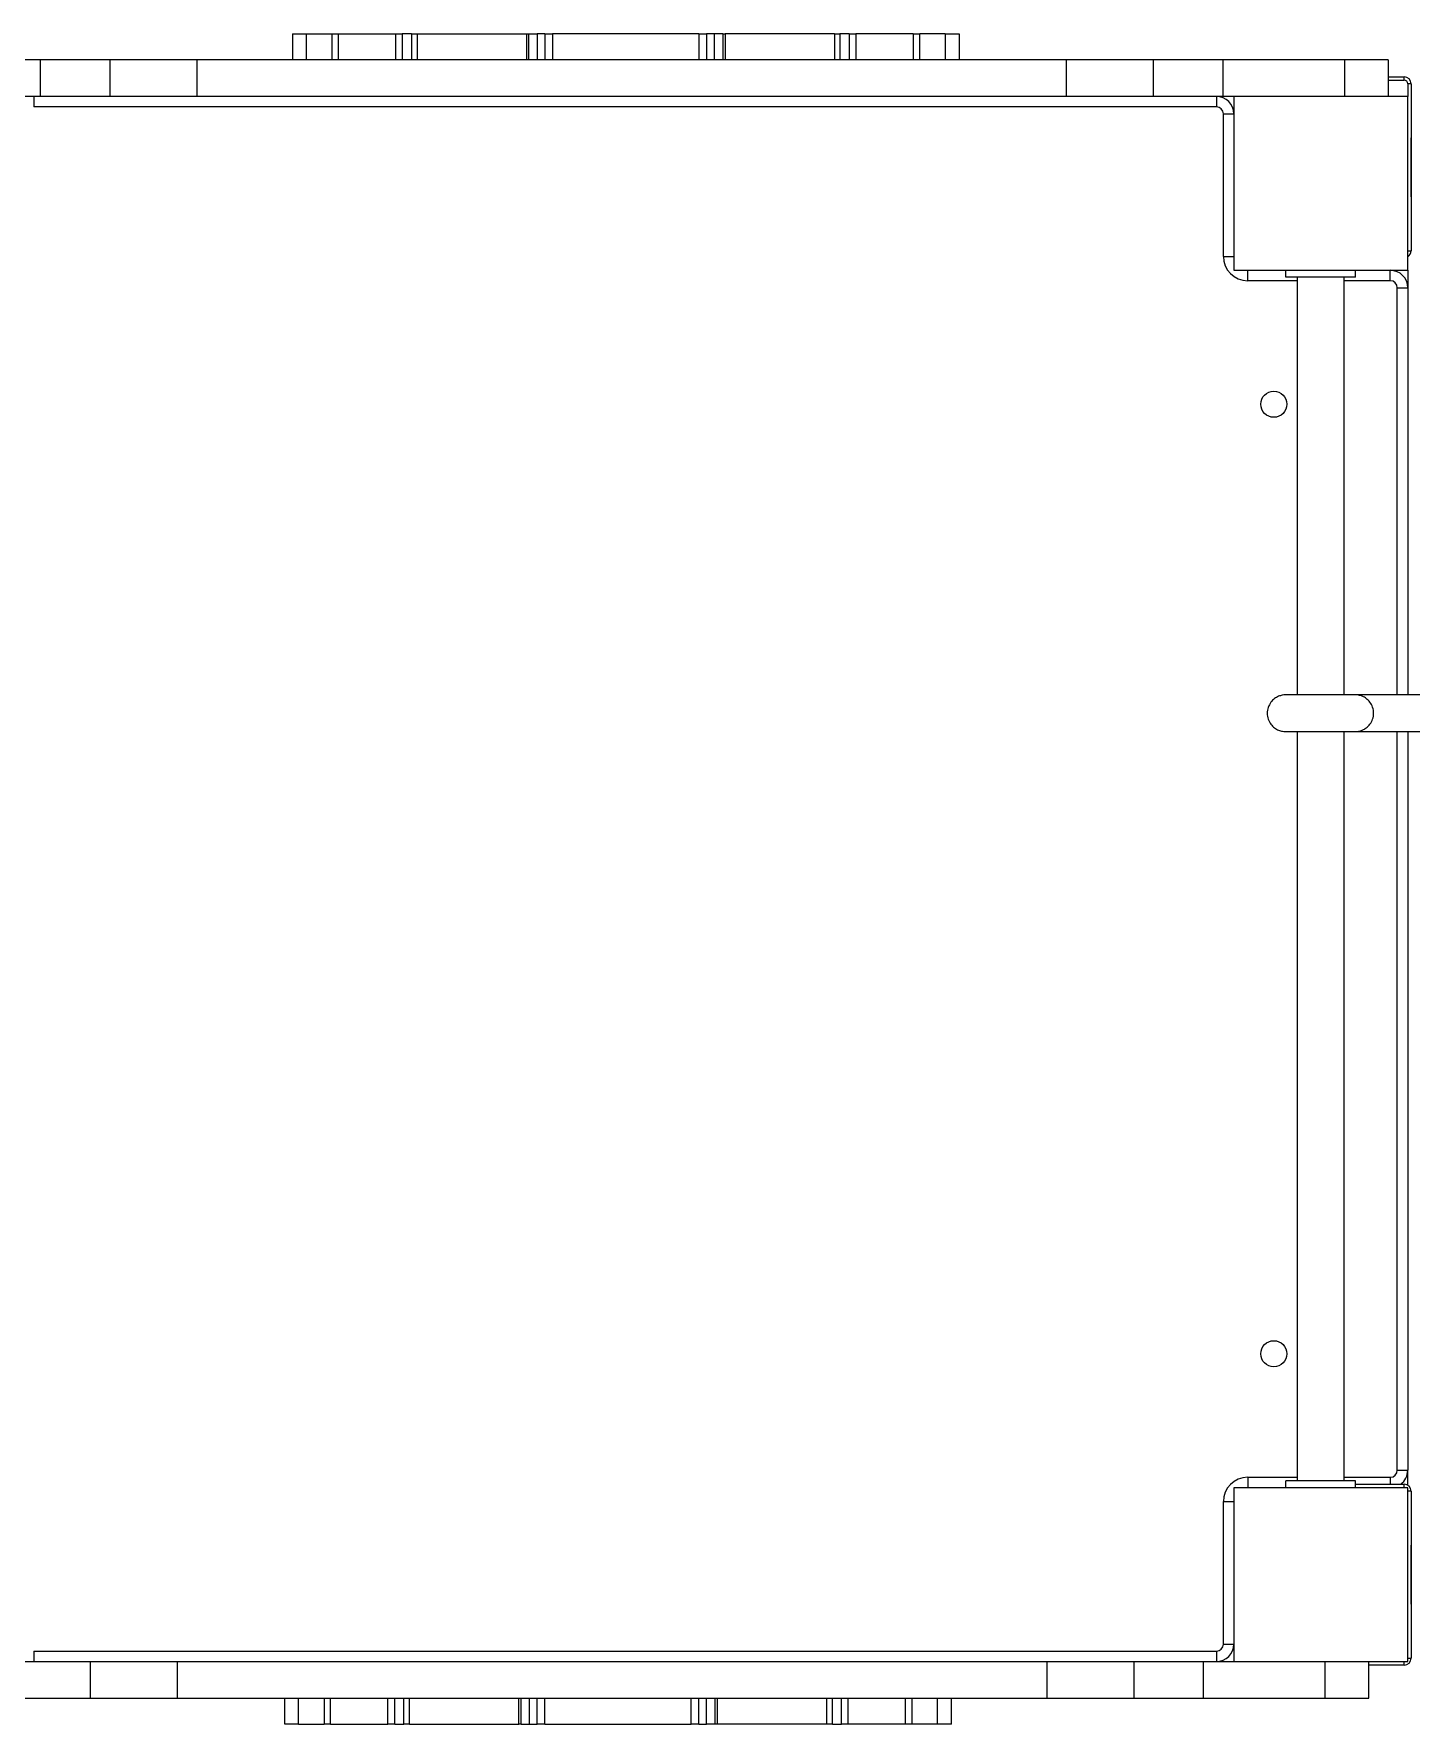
# Model space of a CAD drawing. Header units: millimetres. Extents: x -6276 to 7092, y -6092 to 4840.
# Drawn here: x 190 to 982, y -1555 to -583 of the extents above; entities that cross this region are included whole.
import ezdxf

# ---------------------------------------------------------------- set-up
doc = ezdxf.new("R2010")
doc.units = ezdxf.units.MM
doc.layers.add('DIKOM_ОБЪЕКТ', color=7, linetype='Continuous')

msp = doc.modelspace()

# ---------------------------------------------------------------- linework, layer by layer
at = {"layer": 'DIKOM_ОБЪЕКТ', "color": 7, "linetype": 'Continuous', "lineweight": 15}
for p, q in [((338.244, -583.204), (338.244, -598.204)), ((338.244, -583.204), (346.244, -583.204)), ((346.244, -583.204), (346.244, -598.204)), ((346.244, -583.204), (360.883, -583.204)), ((360.883, -583.204), (360.883, -598.204)), ((360.883, -583.204), (364.624, -583.204)), ((364.624, -583.204), (364.624, -598.204)), ((364.624, -583.204), (397.569, -583.204)), ((397.569, -583.204), (397.569, -598.204)), ((397.569, -583.204), (401.46, -583.204)), ((401.46, -583.204), (401.46, -598.204)), ((406.722, -583.204), (401.46, -583.204)), ((406.722, -583.204), (406.722, -598.204)), ((406.722, -583.204), (409.925, -583.204)), ((409.925, -583.204), (409.925, -598.204)), ((409.925, -583.204), (472.819, -583.204)), ((472.819, -583.204), (472.819, -598.204)), ((472.819, -583.204), (474.117, -583.204)), ((474.117, -583.204), (474.117, -598.204)), ((474.117, -583.204), (479.02, -583.204)), ((479.02, -583.204), (479.02, -598.204)), ((483.449, -583.204), (479.02, -583.204)), ((483.449, -583.204), (483.449, -598.204)), ((483.449, -583.204), (487.878, -583.204)), ((487.878, -583.204), (487.878, -598.204)), ((571.986, -583.204), (487.878, -583.204)), ((571.986, -583.204), (571.986, -598.204)), ((571.986, -583.204), (576.415, -583.204)), ((576.415, -583.204), (576.415, -598.204)), ((580.844, -583.204), (576.415, -583.204)), ((580.844, -583.204), (580.844, -598.204)), ((585.747, -583.204), (580.844, -583.204)), ((585.747, -583.204), (585.747, -598.204)), ((585.747, -583.204), (587.045, -583.204)), ((587.045, -583.204), (587.045, -598.204)), ((649.939, -583.204), (587.045, -583.204)), ((649.939, -583.204), (649.939, -598.204)), ((649.939, -583.204), (653.142, -583.204)), ((653.142, -583.204), (653.142, -598.204)), ((658.404, -583.204), (653.142, -583.204)), ((658.404, -583.204), (658.404, -598.204)), ((658.404, -583.204), (662.295, -583.204)), ((662.295, -583.204), (662.295, -598.204)), ((695.24, -583.204), (662.295, -583.204)), ((695.24, -583.204), (695.24, -598.204)), ((695.24, -583.204), (698.981, -583.204)), ((698.981, -598.204), (698.981, -583.204)), ((713.62, -583.204), (698.981, -583.204)), ((713.62, -583.204), (713.62, -598.204)), ((713.62, -583.204), (721.62, -583.204)), ((721.62, -583.204), (721.62, -598.204)), ((193.285, -598.204), (123.285, -598.204)), ((193.285, -598.204), (193.285, -619.204)), ((233.285, -598.204), (193.285, -598.204)), ((233.285, -598.204), (233.285, -619.204)), ((283.285, -598.204), (233.285, -598.204)), ((283.285, -598.204), (283.285, -619.204)), ((783.285, -598.204), (283.285, -598.204)), ((783.285, -598.204), (783.285, -619.204)), ((833.285, -598.204), (783.285, -598.204)), ((833.285, -598.204), (833.285, -619.204)), ((873.286, -598.204), (833.285, -598.204)), ((873.286, -598.204), (873.286, -619.204)), ((943.285, -598.204), (873.286, -598.204)), ((943.285, -598.204), (943.285, -619.204)), ((968.286, -598.204), (943.285, -598.204)), ((968.286, -598.204), (968.286, -619.204)), ((968.286, -607.929), (977.587, -607.929)), ((968.286, -609.929), (977.587, -609.929)), ((977.587, -609.929), (977.587, -607.929)), ((981.587, -611.929), (979.587, -611.929)), ((979.587, -611.929), (979.587, -619.204)), ((981.587, -611.929), (981.587, -707.929)), ((193.285, -619.204), (179.587, -619.204)), ((189.587, -619.204), (189.587, -625.204)), ((233.285, -619.204), (193.285, -619.204)), ((283.285, -619.204), (233.285, -619.204)), ((783.285, -619.204), (283.285, -619.204)), ((833.285, -619.204), (783.285, -619.204)), ((873.286, -619.204), (833.285, -619.204)), ((869.587, -619.204), (869.587, -625.204)), ((879.587, -619.204), (873.286, -619.204)), ((879.587, -619.204), (879.587, -719.204)), ((979.587, -619.204), (879.587, -619.204)), ((979.587, -719.204), (979.587, -619.204)), ((869.587, -625.204), (189.587, -625.204)), ((873.587, -711.204), (873.587, -629.204)), ((873.587, -629.204), (879.587, -629.204)), ((981.587, -676.929), (981.587, -642.929)), ((979.587, -707.929), (981.587, -707.929)), ((873.587, -711.204), (879.587, -711.204)), ((879.587, -719.204), (979.587, -719.204)), ((887.587, -725.204), (887.587, -719.204)), ((909.587, -723.204), (909.587, -719.204)), ((949.587, -723.204), (949.587, -719.204)), ((969.587, -725.204), (969.587, -719.204)), ((979.587, -719.204), (979.587, -729.204)), ((916.087, -725.204), (887.587, -725.204)), ((949.587, -723.204), (909.587, -723.204)), ((916.087, -723.204), (916.087, -963.336)), ((943.087, -963.314), (943.087, -723.204)), ((969.587, -725.204), (943.087, -725.204)), ((973.587, -729.204), (979.587, -729.204)), ((973.587, -963.358), (973.587, -729.204)), ((979.587, -729.204), (979.587, -963.361)), ((916.087, -984.429), (916.087, -1415.204)), ((943.087, -1415.204), (943.087, -984.407)), ((943.087, -984.423), (945.036, -984.42)), ((973.587, -1409.204), (973.587, -984.451)), ((979.587, -984.454), (979.587, -1409.204)), ((973.587, -1409.204), (979.587, -1409.204)), ((979.587, -1417.74), (979.587, -1409.204)), ((887.587, -1413.204), (887.587, -1419.204)), ((887.587, -1413.204), (916.087, -1413.204)), ((909.587, -1419.204), (909.587, -1415.204)), ((949.587, -1415.204), (909.587, -1415.204)), ((943.087, -1413.204), (969.587, -1413.204)), ((949.587, -1419.204), (949.587, -1415.204)), ((949.587, -1417.204), (977.587, -1417.204)), ((969.587, -1413.204), (969.587, -1417.204)), ((977.587, -1419.204), (977.587, -1417.204)), ((873.587, -1509.204), (873.587, -1427.204)), ((873.587, -1427.204), (879.587, -1427.204)), ((879.587, -1419.204), (879.587, -1519.204)), ((979.587, -1419.204), (879.587, -1419.204)), ((979.587, -1519.204), (979.587, -1419.204)), ((981.587, -1421.204), (979.587, -1421.204)), ((981.587, -1421.204), (981.587, -1517.204)), ((981.587, -1486.204), (981.587, -1452.204)), ((189.587, -1513.204), (869.587, -1513.204)), ((189.587, -1513.204), (189.587, -1519.204)), ((869.587, -1513.204), (869.587, -1519.204)), ((873.587, -1509.204), (879.587, -1509.204)), ((182.214, -1519.204), (222.214, -1519.204)), ((222.214, -1540.204), (222.214, -1519.204)), ((222.214, -1519.204), (272.214, -1519.204)), ((272.214, -1540.204), (272.214, -1519.204)), ((272.214, -1519.204), (772.214, -1519.204)), ((772.214, -1540.204), (772.214, -1519.204)), ((772.214, -1519.204), (822.214, -1519.204)), ((822.214, -1540.204), (822.214, -1519.204)), ((822.214, -1519.204), (862.214, -1519.204)), ((862.214, -1540.204), (862.214, -1519.204)), ((862.214, -1519.204), (879.587, -1519.204)), ((879.587, -1519.204), (979.587, -1519.204)), ((932.214, -1540.204), (932.214, -1519.204)), ((957.214, -1540.204), (957.214, -1519.204)), ((977.587, -1521.204), (957.214, -1521.204)), ((977.587, -1521.204), (977.587, -1519.204)), ((979.587, -1517.204), (981.587, -1517.204)), ((182.214, -1540.204), (222.214, -1540.204)), ((222.214, -1540.204), (272.214, -1540.204)), ((272.214, -1540.204), (772.214, -1540.204)), ((333.879, -1555.204), (333.879, -1540.204)), ((341.879, -1555.204), (341.879, -1540.204)), ((356.518, -1540.204), (356.518, -1555.204)), ((360.259, -1555.204), (360.259, -1540.204)), ((393.205, -1555.204), (393.205, -1540.204)), ((397.096, -1555.204), (397.096, -1540.204)), ((402.358, -1555.204), (402.358, -1540.204)), ((405.561, -1555.204), (405.561, -1540.204)), ((468.455, -1555.204), (468.455, -1540.204)), ((469.752, -1555.204), (469.752, -1540.204)), ((474.656, -1555.204), (474.656, -1540.204)), ((479.085, -1555.204), (479.085, -1540.204)), ((483.514, -1555.204), (483.514, -1540.204)), ((567.621, -1555.204), (567.621, -1540.204)), ((572.05, -1555.204), (572.05, -1540.204)), ((576.479, -1555.204), (576.479, -1540.204)), ((581.383, -1555.204), (581.383, -1540.204)), ((582.68, -1555.204), (582.68, -1540.204)), ((645.574, -1555.204), (645.574, -1540.204)), ((648.777, -1555.204), (648.777, -1540.204)), ((654.039, -1555.204), (654.039, -1540.204)), ((657.93, -1555.204), (657.93, -1540.204)), ((690.876, -1555.204), (690.876, -1540.204)), ((694.617, -1555.204), (694.617, -1540.204)), ((709.256, -1555.204), (709.256, -1540.204)), ((717.256, -1555.204), (717.256, -1540.204)), ((772.214, -1540.204), (822.214, -1540.204)), ((822.214, -1540.204), (862.214, -1540.204)), ((862.214, -1540.204), (932.214, -1540.204)), ((932.214, -1540.204), (957.214, -1540.204)), ((341.879, -1555.204), (333.879, -1555.204)), ((341.879, -1555.204), (356.518, -1555.204)), ((360.259, -1555.204), (356.518, -1555.204)), ((360.259, -1555.204), (393.205, -1555.204)), ((397.096, -1555.204), (393.205, -1555.204)), ((397.096, -1555.204), (402.358, -1555.204)), ((405.561, -1555.204), (402.358, -1555.204)), ((405.561, -1555.204), (468.455, -1555.204)), ((469.752, -1555.204), (468.455, -1555.204)), ((469.752, -1555.204), (474.656, -1555.204)), ((474.656, -1555.204), (479.085, -1555.204)), ((483.514, -1555.204), (479.085, -1555.204)), ((483.514, -1555.204), (567.621, -1555.204)), ((572.05, -1555.204), (567.621, -1555.204)), ((572.05, -1555.204), (576.479, -1555.204)), ((581.383, -1555.204), (576.479, -1555.204)), ((582.68, -1555.204), (581.383, -1555.204)), ((645.574, -1555.204), (582.68, -1555.204)), ((648.777, -1555.204), (645.574, -1555.204)), ((648.777, -1555.204), (654.039, -1555.204)), ((657.93, -1555.204), (654.039, -1555.204)), ((690.876, -1555.204), (657.93, -1555.204)), ((694.617, -1555.204), (690.876, -1555.204)), ((709.256, -1555.204), (694.617, -1555.204)), ((717.256, -1555.204), (709.256, -1555.204))]:
    msp.add_line(p, q, dxfattribs=at)
at = {"layer": 'DIKOM_ОБЪЕКТ', "color": 7, "linetype": 'Continuous', "lineweight": 15, "flags": 128}
for points in [[(949.387, -963.316), (949.201, -963.315), (948.646, -963.314), (947.731, -963.314), (946.476, -963.313), (944.901, -963.314), (943.038, -963.314), (940.921, -963.315), (938.588, -963.316), (936.085, -963.318), (933.456, -963.319), (930.752, -963.321), (928.022, -963.324), (925.318, -963.326), (922.69, -963.329), (920.186, -963.331), (917.854, -963.334), (915.736, -963.336), (913.873, -963.339), (912.299, -963.341), (911.043, -963.344), (910.129, -963.346), (909.574, -963.348), (909.387, -963.349)], [(909.405, -984.442), (909.591, -984.441), (910.146, -984.439), (911.06, -984.437), (912.316, -984.435), (913.89, -984.432), (915.753, -984.43), (917.871, -984.427), (920.203, -984.425), (922.707, -984.422), (925.335, -984.419), (928.04, -984.417), (930.769, -984.415), (933.474, -984.413), (936.102, -984.411), (938.606, -984.409), (940.938, -984.408), (943.056, -984.407), (944.919, -984.407), (946.493, -984.407), (947.749, -984.407), (948.663, -984.408), (949.218, -984.408), (949.404, -984.41)], [(909.405, -984.442), (909.607, -984.444), (910.21, -984.445), (911.203, -984.445), (912.563, -984.445), (914.265, -984.445), (916.087, -984.445)], [(945.034, -984.42), (946.028, -984.418), (946.905, -984.417), (947.657, -984.415), (948.28, -984.414), (948.77, -984.413), (949.121, -984.412), (949.334, -984.411), (949.404, -984.41)]]:
    msp.add_lwpolyline(points, dxfattribs=at)
at = {"layer": 'DIKOM_ОБЪЕКТ', "color": 7, "linetype": 'Continuous', "lineweight": 15}
for centre in [(902.587, -796.204), (902.587, -1342.204)]:
    msp.add_circle(centre, 7.5, dxfattribs=at)
for centre, radius, start, end in [((977.587, -611.929), 4, 0, 90), ((977.587, -611.929), 2, 0, 90), ((869.587, -629.204), 10, 0, 90), ((869.587, -629.204), 4, 0, 90), ((977.587, -707.929), 4, 300, 0), ((887.587, -711.204), 14, 180, 270), ((969.587, -729.204), 10, 0, 90), ((969.587, -729.204), 4, 0, 90), ((969.587, -1409.204), 4, 270, 0), ((969.587, -1409.204), 10, 306.869898, 0), ((887.587, -1427.204), 14, 90, 180), ((977.587, -1421.204), 4, 0, 90), ((869.587, -1509.204), 4, 270, 0), ((869.587, -1509.204), 10, 270, 0), ((977.587, -1517.204), 4, 270, 0)]:
    msp.add_arc(centre, radius, start, end, dxfattribs=at)
for points, knots in [([(909.387, -963.349), (909.384, -963.349), (908.741, -963.35), (907.342, -963.479), (905.152, -964.128), (902.848, -965.443), (900.717, -967.569), (899.168, -970.488), (898.6, -973.915), (899.18, -977.34), (900.739, -980.253), (902.877, -982.373), (905.183, -983.67), (907.372, -984.337), (908.765, -984.409), (909.405, -984.442)], [0, 0, 0, 0, 0.0003096, 0.0582779, 0.1264644, 0.2057849, 0.2961062, 0.3955692, 0.5003068, 0.6050447, 0.7045081, 0.7948292, 0.8740109, 0.9420965, 1, 1, 1, 1]), ([(949.404, -984.41), (950.044, -984.375), (951.437, -984.301), (953.625, -983.63), (955.929, -982.33), (958.063, -980.206), (959.617, -977.29), (960.192, -973.864), (959.618, -970.439), (958.065, -967.522), (955.93, -965.399), (953.624, -964.089), (951.433, -963.443), (950.034, -963.316), (949.391, -963.316), (949.387, -963.316)], [0, 0, 0, 0, 0.0579046, 0.1259927, 0.2051703, 0.2954938, 0.3949549, 0.4996932, 0.6044309, 0.7038918, 0.7942128, 0.8735333, 0.9417201, 0.9996904, 1, 1, 1, 1]), ([(2038.462, -963.314), (2037.442, -963.313), (2032.881, -963.313), (2024.942, -963.312), (2014.829, -963.311), (2005.253, -963.31), (1996.218, -963.31), (1987.986, -963.309), (1980.528, -963.309), (1973.816, -963.308), (1967.553, -963.308), (1961.746, -963.307), (1956.339, -963.307), (1951.166, -963.307), (1940.585, -963.307), (1924.176, -963.306), (1901.436, -963.306), (1877.231, -963.307), (1851.553, -963.309), (1824.542, -963.311), (1796.909, -963.314), (1768.747, -963.318), (1732.658, -963.324), (1688.353, -963.331), (1635.849, -963.341), (1583.243, -963.351), (1530.671, -963.36), (1483.279, -963.369), (1441.103, -963.376), (1404.108, -963.383), (1367.335, -963.389), (1330.923, -963.394), (1297.63, -963.399), (1267.474, -963.402), (1240.393, -963.405), (1213.971, -963.407), (1188.31, -963.407), (1166.613, -963.407), (1148.61, -963.407), (1134.015, -963.406), (1119.867, -963.404), (1106.279, -963.402), (1093.367, -963.4), (1081.225, -963.397), (1069.828, -963.394), (1061.378, -963.392), (1055.443, -963.39), (1051.666, -963.389), (1047.568, -963.388), (1043.146, -963.386), (1038.408, -963.385), (1033.027, -963.383), (1026.976, -963.381), (1020.231, -963.378), (1013.086, -963.375), (1005.493, -963.372), (997.455, -963.369), (988.97, -963.365), (980.089, -963.361), (970.809, -963.357), (961.123, -963.352), (953.941, -963.348), (949.986, -963.347), (949.392, -963.346)], [0, 0, 0, 0, 0.0031351, 0.0140098, 0.0242924, 0.0339829, 0.0430815, 0.0515883, 0.0587231, 0.065381, 0.0715624, 0.0772674, 0.0824963, 0.0874279, 0.092378, 0.1132654, 0.1345775, 0.1562743, 0.1795906, 0.2029117, 0.2262401, 0.2495746, 0.2729131, 0.3145957, 0.3562704, 0.3979185, 0.4395523, 0.4811838, 0.5108594, 0.5405448, 0.5702533, 0.5999761, 0.6296998, 0.6530531, 0.6763978, 0.6997348, 0.723064, 0.7463846, 0.7609534, 0.7755186, 0.7900827, 0.8046172, 0.8187444, 0.8323559, 0.8454526, 0.8580349, 0.8621561, 0.8666794, 0.8716373, 0.8770299, 0.8828578, 0.8891213, 0.8970631, 0.9056111, 0.9147663, 0.9245291, 0.9351182, 0.9463408, 0.9581975, 0.9706881, 0.9838121, 0.9975688, 1, 1, 1, 1]), ([(943.087, -984.437), (945.357, -984.438), (950.576, -984.44), (958.615, -984.444), (967.075, -984.448), (975.139, -984.452), (982.811, -984.456), (990.094, -984.459), (996.985, -984.462), (1003.282, -984.465), (1009.005, -984.467), (1014.17, -984.469), (1019.002, -984.471), (1023.496, -984.473), (1027.689, -984.474), (1031.708, -984.476), (1039.94, -984.479), (1052.788, -984.483), (1070.803, -984.488), (1090.227, -984.493), (1111.114, -984.496), (1133.54, -984.499), (1157.089, -984.5), (1181.636, -984.501), (1208.063, -984.5), (1236.374, -984.498), (1266.54, -984.496), (1297.41, -984.492), (1328.849, -984.488), (1360.726, -984.483), (1392.911, -984.478), (1425.284, -984.472), (1467.574, -984.465), (1519.937, -984.456), (1582.382, -984.444), (1636.325, -984.434), (1681.586, -984.426), (1718.06, -984.419), (1754.104, -984.414), (1783.637, -984.409), (1806.87, -984.406), (1824.073, -984.405), (1841.022, -984.403), (1857.539, -984.402), (1873.416, -984.401), (1888.478, -984.4), (1902.735, -984.4), (1913.384, -984.4), (1920.896, -984.4), (1925.68, -984.4), (1930.886, -984.4), (1936.519, -984.4), (1942.575, -984.4), (1949.473, -984.4), (1957.259, -984.401), (1965.972, -984.401), (1975.238, -984.402), (1985.121, -984.402), (1995.625, -984.403), (2006.752, -984.404), (2018.436, -984.405), (2029.076, -984.406), (2035.805, -984.407), (2038.472, -984.407)], [0, 0, 0, 0, 0.0092136, 0.0211824, 0.0325646, 0.0433597, 0.0535673, 0.0631875, 0.0722205, 0.0806665, 0.0877508, 0.0943625, 0.100502, 0.1061696, 0.1113656, 0.1162573, 0.1211651, 0.1418747, 0.1630036, 0.1845111, 0.2076157, 0.2307185, 0.2538305, 0.2769479, 0.3000749, 0.3258988, 0.3517328, 0.3775712, 0.4034171, 0.4292614, 0.4550937, 0.4809111, 0.506717, 0.5557493, 0.6047846, 0.6538401, 0.6827655, 0.7116948, 0.7406241, 0.7695457, 0.7840032, 0.7984586, 0.8129118, 0.827333, 0.8413501, 0.8548548, 0.8678489, 0.8803336, 0.8844151, 0.8888914, 0.8937991, 0.8991383, 0.9049093, 0.9111123, 0.9189778, 0.9274438, 0.936511, 0.9461795, 0.9566656, 0.9677785, 0.9795184, 0.9918852, 1, 1, 1, 1])]:
    msp.add_open_spline(points, degree=3, knots=knots, dxfattribs=at)

doc.saveas('drawing.dxf')
